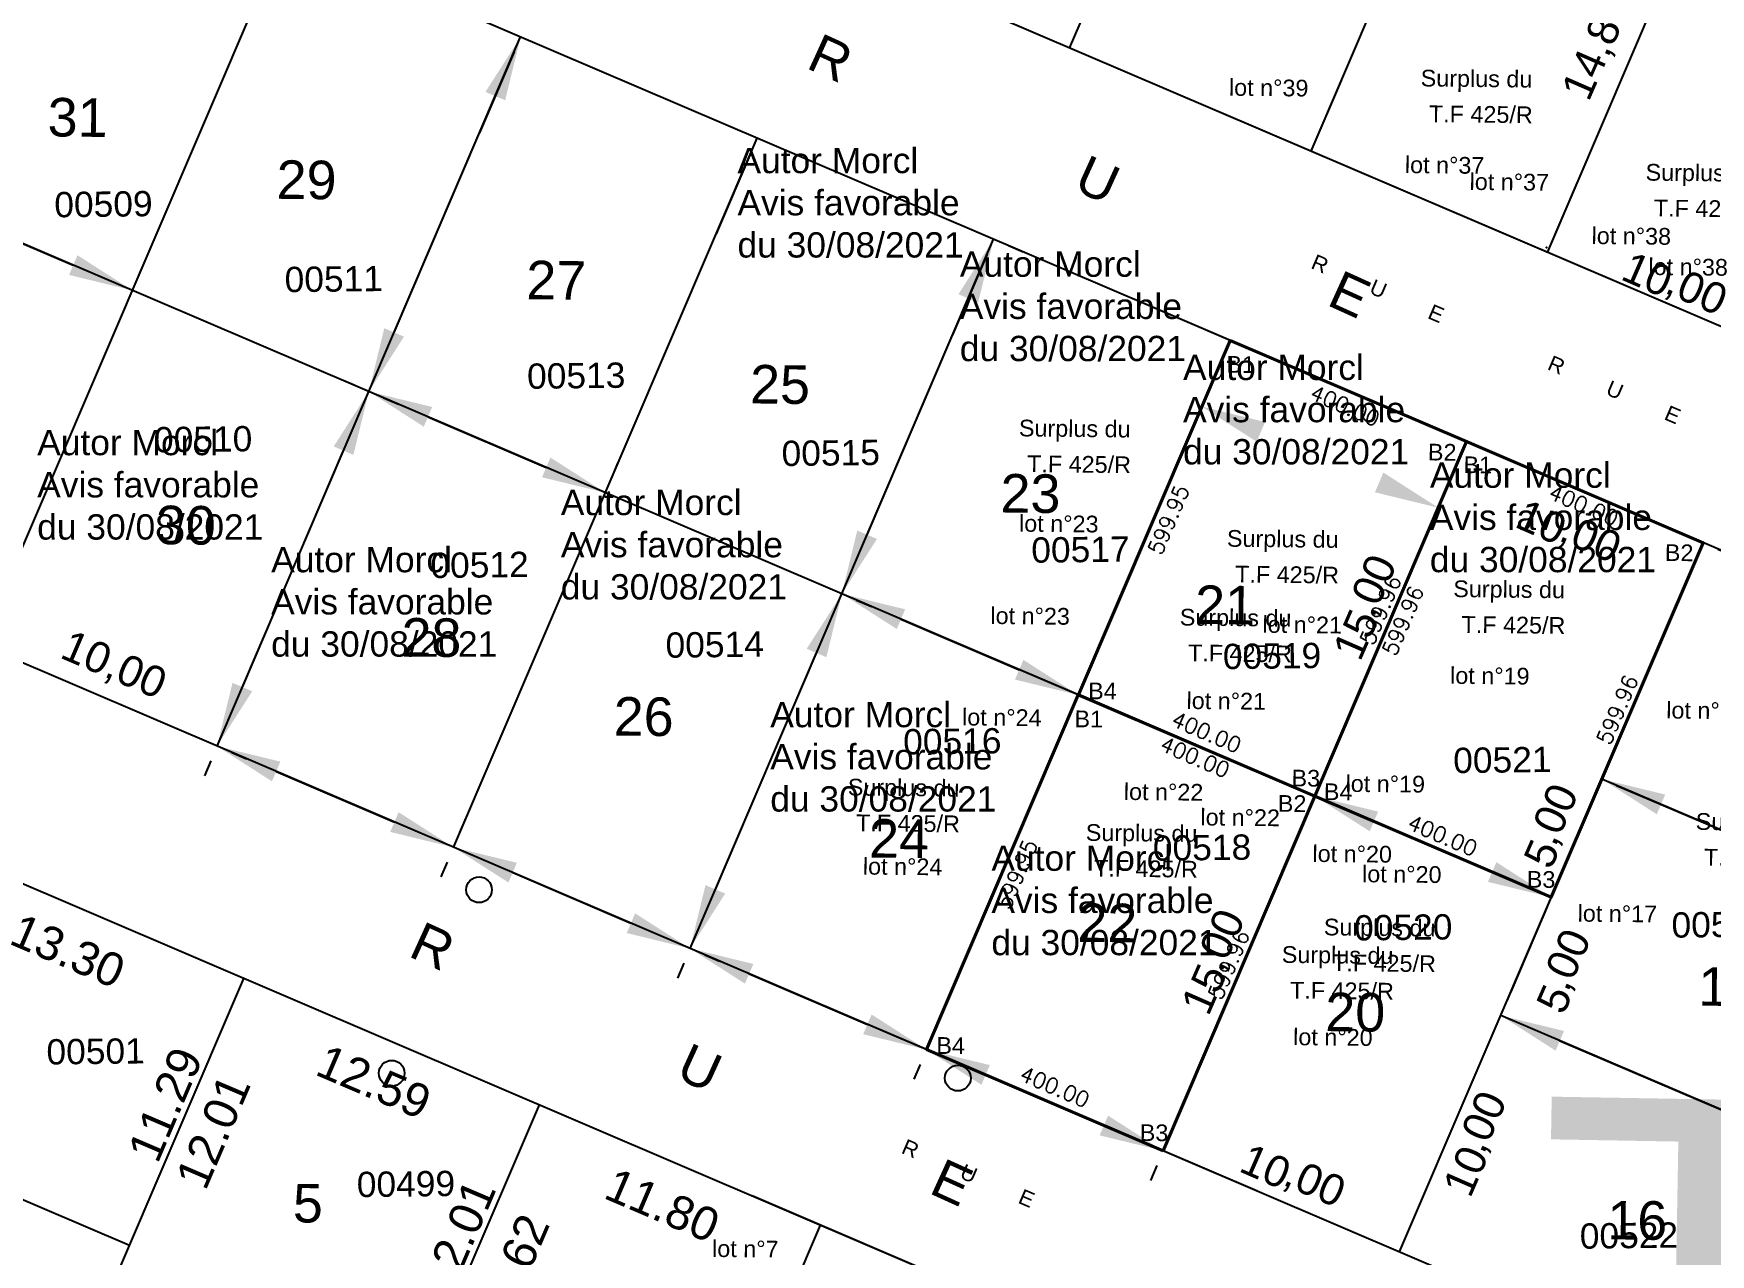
# Model space of a CAD drawing. Header units: metres. Extents: x 251686 to 255059, y 1627526 to 1631912.
# Drawn here: x 253199.8 to 253266, y 1629482.5 to 1629530.7 of the extents above; entities that cross this region are included whole.
import ezdxf
from ezdxf.enums import TextEntityAlignment as Align

# ---------------------------------------------------------------- set-up
doc = ezdxf.new("R2010")
doc.units = ezdxf.units.M
doc.header["$MEASUREMENT"] = 0
doc.layers.get('Defpoints').update_dxf_attribs({"lineweight": 0})
for name, color, linetype in [('A_revoir_niveau_0', 7, 'Continuous'), ('numero_parcelle', 7, 'Continuous'), ('toponymie', 7, 'Continuous')]:
    doc.layers.add(name, color=color, linetype=linetype)
for name, color, linetype, lineweight in [('Numero_TF', 7, 'Continuous', 0), ('Numérotation', 7, 'Continuous', 0), ('Régularisation', 1, 'Continuous', 40)]:
    doc.layers.add(name, color=color, linetype=linetype, lineweight=lineweight)
doc.styles.get("Standard").update_dxf_attribs({"font": 'txt.shx'})
doc.styles.add('Style-Arial', font='arial.ttf')
doc.styles.add('Style-txt', font='txt.shx')
doc.dimstyles.new('ISO-25', dxfattribs={"dimtxt": 50, "dimasz": 96.153846, "dimexe": 48.076923, "dimexo": 24.038462, "dimgap": 24.038462, "dimtad": 1, "dimlfac": 1000, "dimzin": 1, "dimdsep": 46, "dimtxsty": 'Standard', "dimcen": 0.0025, "dimse1": 1, "dimse2": 1, "dimclrd": 256, "dimclre": 256, "dimazin": 3, "dimtfac": 1, "dimtmove": 0, "dimatfit": 3, "dimtzin": 1, "dimlwd": -1, "dimlwe": -1})

# ---------------------------------------------------------------- blocks, each defined once
blk = doc.blocks.new('*D106')
at = {"layer": 'Defpoints', "color": 2, "linetype": 'Continuous', "lineweight": 53, "transparency": 16777216}
for p in [(-0.069089, 0.145982), (0.027464, 0.047361), (0.165475, 0.048536), (0.144746, -0.001362)]:
    blk.add_point(p, dxfattribs=at)
at = {"layer": 'Numérotation', "linetype": 'Continuous', "transparency": 16777216}
blk.add_text('400.00', height=0.01524, rotation=337.440298, dxfattribs=at).set_placement((0.006893, 0.081349), align=Align.MIDDLE_LEFT)
blk = doc.blocks.new('_None')
blk = doc.blocks.new('*D107')
at = {"layer": 'Defpoints', "color": 2, "linetype": 'Continuous', "lineweight": 53, "transparency": 16777216}
for p in [(-0.225713, -0.231647), (-0.108433, -0.280377), (0.008846, -0.329107), (0.008846, -0.329107)]:
    blk.add_point(p, dxfattribs=at)
at = {"layer": 'Numérotation', "linetype": 'Continuous', "transparency": 16777216}
blk.add_text('400.00', height=0.01524, rotation=337.437089, dxfattribs=at).set_placement((-0.129003, -0.246388), align=Align.MIDDLE_LEFT)
blk = doc.blocks.new('*D108')
at = {"layer": 'Defpoints', "color": 2, "linetype": 'Continuous', "lineweight": 53, "transparency": 16777216}
for p in [(-0.10124, 0.138871), (-0.116995, -0.06086), (-0.24742, -0.212945), (-0.190084, -0.236768)]:
    blk.add_point(p, dxfattribs=at)
at = {"layer": 'Numérotation', "linetype": 'Continuous', "transparency": 16777216}
blk.add_text('599.96', height=0.01524, rotation=67.437089, dxfattribs=at).set_placement((-0.150995, -0.081456), align=Align.MIDDLE_LEFT)
blk = doc.blocks.new('*D109')
at = {"layer": 'Defpoints', "color": 2, "linetype": 'Continuous', "lineweight": 53, "transparency": 16777216}
for p in [(0.168746, 0.029333), (0.09566, -0.146576), (0.022567, -0.322483), (0.022571, -0.322484)]:
    blk.add_point(p, dxfattribs=at)
at = {"layer": 'Numérotation', "linetype": 'Continuous', "transparency": 16777216}
blk.add_text('599.96', height=0.01524, rotation=67.437089, dxfattribs=at).set_placement((0.06166, -0.167173), align=Align.MIDDLE_LEFT)
blk = doc.blocks.new('*D111')
at = {"layer": 'Defpoints', "color": 2, "linetype": 'Continuous', "lineweight": 53, "transparency": 16777216}
for p in [(-0.080414, 0.149572), (0.154145, 0.052112), (0.015326, 0.049001), (0.132605, 0.000271)]:
    blk.add_point(p, dxfattribs=at)
at = {"layer": 'Numérotation', "linetype": 'Continuous', "transparency": 16777216}
blk.add_text('400.00', height=0.01524, rotation=337.437089, dxfattribs=at).set_placement((-0.005244, 0.08299), align=Align.MIDDLE_LEFT)
blk = doc.blocks.new('*D112')
at = {"layer": 'Defpoints', "color": 2, "linetype": 'Continuous', "lineweight": 53, "transparency": 16777216}
for p in [(-0.232471, -0.219254), (-0.118092, -0.274964), (-0.000815, -0.323698), (0.002084, -0.316722)]:
    blk.add_point(p, dxfattribs=at)
at = {"layer": 'Numérotation', "linetype": 'Continuous', "transparency": 16777216}
blk.add_text('400.00', height=0.01524, rotation=337.43492, dxfattribs=at).set_placement((-0.13866, -0.240974), align=Align.MIDDLE_LEFT)
blk = doc.blocks.new('*D113')
at = {"layer": 'Defpoints', "color": 2, "linetype": 'Continuous', "lineweight": 53, "transparency": 16777216}
for p in [(-0.104907, 0.140197), (-0.124903, -0.057769), (-0.251096, -0.211605), (-0.197997, -0.23367)]:
    blk.add_point(p, dxfattribs=at)
at = {"layer": 'Numérotation', "linetype": 'Continuous', "transparency": 16777216}
blk.add_text('599.95', height=0.01524, rotation=67.43492, dxfattribs=at).set_placement((-0.158926, -0.078418), align=Align.MIDDLE_LEFT)
blk = doc.blocks.new('*D114')
at = {"layer": 'Defpoints', "color": 2, "linetype": 'Continuous', "lineweight": 53, "transparency": 16777216}
for p in [(0.158355, 0.03106), (0.085265, -0.144848), (0.012175, -0.320756), (0.012175, -0.320756)]:
    blk.add_point(p, dxfattribs=at)
at = {"layer": 'Numérotation', "linetype": 'Continuous', "transparency": 16777216}
blk.add_text('599.96', height=0.01524, rotation=67.437089, dxfattribs=at).set_placement((0.051265, -0.165444), align=Align.MIDDLE_LEFT)
blk = doc.blocks.new('*D116')
at = {"layer": 'Defpoints', "color": 2, "linetype": 'Continuous', "lineweight": 53, "transparency": 16777216}
for p in [(0.014319, 0.336297), (0.110059, 0.235726), (0.248878, 0.238837), (0.227338, 0.186996)]:
    blk.add_point(p, dxfattribs=at)
at = {"layer": 'Numérotation', "linetype": 'Continuous', "transparency": 16777216}
blk.add_text('400.00', height=0.01524, rotation=337.437089, dxfattribs=at).set_placement((0.089489, 0.269715), align=Align.MIDDLE_LEFT)
blk = doc.blocks.new('*D117')
at = {"layer": 'Defpoints', "color": 2, "linetype": 'Continuous', "lineweight": 53, "transparency": 16777216}
for p in [(-0.139359, -0.035761), (-0.02498, -0.091471), (0.092298, -0.140205), (0.095196, -0.13323)]:
    blk.add_point(p, dxfattribs=at)
at = {"layer": 'Numérotation', "linetype": 'Continuous', "transparency": 16777216}
blk.add_text('400.00', height=0.01524, rotation=337.43492, dxfattribs=at).set_placement((-0.045548, -0.057481), align=Align.MIDDLE_LEFT)
blk = doc.blocks.new('*D118')
at = {"layer": 'Defpoints', "color": 2, "linetype": 'Continuous', "lineweight": 53, "transparency": 16777216}
for p in [(-0.011795, 0.323689), (-0.03179, 0.125723), (-0.157984, -0.028112), (-0.104885, -0.050177)]:
    blk.add_point(p, dxfattribs=at)
at = {"layer": 'Numérotation', "linetype": 'Continuous', "transparency": 16777216}
blk.add_text('599.95', height=0.01524, rotation=67.43492, dxfattribs=at).set_placement((-0.065814, 0.105075), align=Align.MIDDLE_LEFT)
blk = doc.blocks.new('*D119')
at = {"layer": 'Defpoints', "color": 2, "linetype": 'Continuous', "lineweight": 53, "transparency": 16777216}
for p in [(0.251467, 0.214553), (0.178377, 0.038645), (0.105287, -0.137263), (0.105287, -0.137263)]:
    blk.add_point(p, dxfattribs=at)
at = {"layer": 'Numérotation', "linetype": 'Continuous', "transparency": 16777216}
blk.add_text('599.96', height=0.01524, rotation=67.437089, dxfattribs=at).set_placement((0.144377, 0.018048), align=Align.MIDDLE_LEFT)
blk = doc.blocks.new('*U105')
at = {"color": 0, "ltscale": 40}
for p, q in [((0.001711, 0.316874), (0.030958, 0.387264)), ((0.001711, 0.316874), (0.030958, 0.387264)), ((0.330097, 0.180441), (-0.092102, 0.355884)), ((0.330097, 0.180441), (-0.092102, 0.355884)), ((0.23627, 0.219415), (0.265513, 0.289796)), ((0.23627, 0.219415), (0.265513, 0.289796)), ((0.25213, -0.007206), (-0.170069, 0.168237)), ((0.25213, -0.007206), (-0.170069, 0.168237)), ((-0.26142, -0.316412), (-0.076256, 0.129228)), ((-0.26142, -0.316412), (-0.076256, 0.129228)), ((0.012119, -0.320056), (0.158302, 0.031768)), ((0.012119, -0.320056), (0.158302, 0.031768)), ((0.012119, -0.320056), (-0.316258, -0.183601)), ((0.012119, -0.320056), (-0.316258, -0.183601)), ((0.15467, -0.241764), (0.060848, -0.202777)), ((0.15467, -0.241764), (0.060848, -0.202777)), ((0.012119, -0.320056), (-0.026868, -0.413878))]:
    blk.add_line(p, q, dxfattribs=at)
at = {"color": 0, "ltscale": 1200}
for p, q in [((-0.082347, 0.114568), (-0.115702, 0.034293)), ((-0.082347, 0.114568), (-0.115702, 0.034293)), ((0.172968, 0.02569), (0.240631, -0.002424)), ((0.172968, 0.02569), (0.240631, -0.002424)), ((0.06694, -0.188117), (0.073032, -0.173458)), ((0.075508, -0.208868), (0.143172, -0.236982)), ((0.075508, -0.208868), (0.143172, -0.236982)), ((0.054757, -0.217437), (0.048665, -0.232096)), ((0.119487, -0.227144), (0.15467, -0.241764)), ((0.119487, -0.227144), (0.15467, -0.241764)), ((-0.163797, -0.246955), (-0.04652, -0.295689)), ((-0.163797, -0.246955), (-0.04652, -0.295689)), ((0.018211, -0.305397), (0.024302, -0.290737))]:
    blk.add_line(p, q, dxfattribs=at)
at = {"color": 1, "lineweight": 40, "ltscale": 1200, "flags": 128}
blk.add_lwpolyline([(-0.076247, 0.12925), (0.158311, 0.03179), (0.012119, -0.320056), (-0.22244, -0.222597), (-0.076256, 0.129228)], dxfattribs=at)
at = {"color": 0, "ltscale": 40}
blk.add_point((0.00077, 0.321712), dxfattribs=at)
blk.add_point((0.00077, 0.321712), dxfattribs=at)
at = {"layer": 'Numérotation', "ltscale": 30, "char_height": 0.01651, "attachment_point": 5, "line_spacing_factor": 0.6}
for s, insert in [('\\fArial|b0|i0|c00|p39;Surplus du ', (0.152849, 0.394666)), ('\\fArial|b0|i0|c00|p39;lot n°37', (-0.036734, 0.386043)), ('\\fArial|b0|i0|c00|p39; T.F 425/R', (0.154288, 0.361831)), ('\\fArial|b0|i0|c00|p39;lot n°38', (0.140764, 0.303887)), ('\\fArial|b0|i0|c00|p39;lot n°42', (0.29707, 0.232611)), ('\\fArial|b0|i0|c00|p39;B1', (-0.064897, 0.106329)), ('\\fArial|b0|i0|c00|p39;Surplus du ', (-0.25674, 0.028699)), ('\\fArial|b0|i0|c00|p39;B2', (0.134787, 0.021664)), ('\\fArial|b0|i0|c00|p39; T.F 425/R', (-0.255301, -0.004136)), ('\\fArial|b0|i0|c00|p39;lot n°21', (-0.236603, -0.053522)), ('\\fArial|b0|i0|c00|p39;lot n°18', (0.162934, -0.134034)), ('\\fArial|b0|i0|c00|p39;B4', (-0.199427, -0.218028)), ('\\fArial|b0|i0|c00|p39;lot n°22', (-0.295876, -0.244513)), ('\\fArial|b0|i0|c00|p39;Surplus du ', (0.20907, -0.246068)), ('\\fArial|b0|i0|c00|p39; T.F 425/R', (0.210509, -0.278903)), ('\\fArial|b0|i0|c00|p39;lot n°20', (-0.135703, -0.298914)), ('\\fArial|b0|i0|c00|p39;B3', (0.00188, -0.302564)), ('\\fArial|b0|i0|c00|p39;lot n°17', (0.077538, -0.33558)), ('\\fArial|b0|i0|c00|p39;Surplus du ', (-0.157025, -0.354185)), ('\\fArial|b0|i0|c00|p39; T.F 425/R', (-0.155586, -0.38702))]:
    blk.add_mtext(s, dxfattribs=dict(at, insert=insert))
at = {"layer": 'Numérotation', "ltscale": 30, "insert": (0.069069, 0.18187), "char_height": 0.01524, "attachment_point": 5, "rotation": 337.434892}
blk.add_mtext('\\fArial|b0|i0|c00|p39;R        U        E', dxfattribs=at)
at = {"layer": 'Numérotation', "ltscale": 30}
for base, p1, p2, angle, picture, middle in [((-0.190084, -0.236768), (-0.10124, 0.138871), (-0.24742, -0.212945), 247.437089, '*D108', (-0.116995, -0.06086)), ((0.144746, -0.001362), (-0.069089, 0.145982), (0.165475, 0.048536), 337.440298, '*D106', (0.027464, 0.047361)), ((0.022571, -0.322484), (0.168746, 0.029333), (0.022567, -0.322483), 247.437089, '*D109', (0.09566, -0.146576)), ((0.008846, -0.329107), (-0.225713, -0.231647), (0.008846, -0.329107), 337.437089, '*D107', (-0.108433, -0.280377))]:
    dim = blk.add_linear_dim(base=base, p1=p1, p2=p2, angle=angle, text='\\fArial|b0|i0|c00|p39;<>', dimstyle='ISO-25', override={"dimtxt": 0.01524, "dimasz": 0.0635, "dimexe": 0.03175, "dimexo": 0.015875, "dimgap": 0.015875, "dimlfac": 39.370079, "dimtxsty": 'Style-Arial', "dimblk": 'None', "dimcen": 0.0635}, dxfattribs=at)
    dim.commit()
    dim.dimension.update_dxf_attribs({"geometry": picture, "text_midpoint": middle})
blk = doc.blocks.new('*U110')
at = {"color": 0, "ltscale": 40}
for p, q in [((-0.008328, 0.3202), (0.020923, 0.390598)), ((-0.008328, 0.3202), (0.020923, 0.390598)), ((0.320062, 0.183775), (-0.102137, 0.359218)), ((0.320062, 0.183775), (-0.102137, 0.359218)), ((0.226231, 0.22274), (0.255478, 0.29313)), ((0.226231, 0.22274), (0.255478, 0.29313)), ((0.242095, -0.003871), (-0.180104, 0.171571)), ((-0.086282, 0.132584), (-0.180104, 0.171571)), ((-0.271454, -0.313077), (-0.086295, 0.132553)), ((-0.0369, -0.410545), (0.148264, 0.035094)), ((0.242095, -0.003871), (0.148273, 0.035116)), ((0.095906, -0.355709), (-0.326293, -0.180267)), ((-0.232471, -0.219254), (-0.326293, -0.180267)), ((-0.271454, -0.313077), (-0.232471, -0.219254)), ((-0.0369, -0.410545), (0.002084, -0.316722)), ((0.095906, -0.355709), (0.002084, -0.316722))]:
    blk.add_line(p, q, dxfattribs=at)
at = {"color": 1, "lineweight": 40, "ltscale": 1200}
for p, q in [((-0.232471, -0.219254), (-0.086295, 0.132553)), ((0.148273, 0.035116), (-0.086282, 0.132584)), ((0.002084, -0.316722), (0.148264, 0.035094)), ((0.002084, -0.316722), (-0.232471, -0.219254))]:
    blk.add_line(p, q, dxfattribs=at)
at = {"color": 0, "ltscale": 1200}
for p, q in [((-0.092386, 0.117893), (-0.12574, 0.037618)), ((-0.092386, 0.117893), (-0.12574, 0.037618)), ((-0.092386, 0.117893), (-0.12574, 0.037618)), ((-0.092386, 0.117893), (-0.12574, 0.037618)), ((0.142173, 0.020434), (0.108818, -0.059841)), ((0.142173, 0.020434), (0.108818, -0.059841)), ((-0.326293, -0.180267), (-0.291109, -0.194887)), ((-0.326293, -0.180267), (-0.291109, -0.194887)), ((-0.226379, -0.204594), (-0.220287, -0.189935)), ((-0.226379, -0.204594), (-0.220287, -0.189935)), ((0.008176, -0.302062), (0.014268, -0.287403)), ((-0.004008, -0.331382), (-0.010099, -0.346041)), ((0.060723, -0.341089), (0.095906, -0.355709)), ((0.060723, -0.341089), (0.095906, -0.355709))]:
    blk.add_line(p, q, dxfattribs=at)
at = {"color": 0, "ltscale": 40}
blk.add_point((0.22529, 0.227578), dxfattribs=at)
blk.add_point((0.22529, 0.227578), dxfattribs=at)
at = {"layer": 'Numérotation', "ltscale": 30, "char_height": 0.01651, "attachment_point": 5, "line_spacing_factor": 0.6}
for s, insert in [('\\fArial|b0|i0|c00|p39;Surplus du ', (0.154296, 0.391201)), ('\\fArial|b0|i0|c00|p39;lot n°39', (-0.050794, 0.382408)), ('\\fArial|b0|i0|c00|p39; T.F 425/R', (0.155735, 0.358365)), ('\\fArial|b0|i0|c00|p39;lot n°37', (0.123715, 0.307803)), ('\\fArial|b0|i0|c00|p39;lot n°38', (0.308787, 0.239724)), ('\\fArial|b0|i0|c00|p39;B1', (-0.075553, 0.108921)), ('\\fArial|b0|i0|c00|p39;Surplus du ', (-0.238771, 0.041373)), ('\\fArial|b0|i0|c00|p39; T.F 425/R', (-0.237332, 0.008538)), ('\\fArial|b0|i0|c00|p39;B2', (0.124288, 0.024311)), ('\\fArial|b0|i0|c00|p39;lot n°23', (-0.253522, -0.050382)), ('\\fArial|b0|i0|c00|p39;Surplus du ', (0.191789, -0.112883)), ('\\fArial|b0|i0|c00|p39; T.F 425/R', (0.193228, -0.145718)), ('\\fArial|b0|i0|c00|p39;lot n°19', (0.173671, -0.196161)), ('\\fArial|b0|i0|c00|p39;B4', (-0.208692, -0.215082)), ('\\fArial|b0|i0|c00|p39;lot n°24', (-0.307758, -0.242351)), ('\\fArial|b0|i0|c00|p39;B3', (-0.006965, -0.299156)), ('\\fArial|b0|i0|c00|p39;lot n°22', (-0.147282, -0.314261)), ('\\fArial|b0|i0|c00|p39;Surplus du ', (-0.168542, -0.357438)), ('\\fArial|b0|i0|c00|p39;lot n°20', (0.039635, -0.373508)), ('\\fArial|b0|i0|c00|p39; T.F 425/R', (-0.167103, -0.390273))]:
    blk.add_mtext(s, dxfattribs=dict(at, insert=insert))
at = {"layer": 'Numérotation', "ltscale": 30, "insert": (0.05903, 0.185196), "char_height": 0.01524, "attachment_point": 5, "rotation": 337.434892}
blk.add_mtext('\\fArial|b0|i0|c00|p39;R        U        E', dxfattribs=at)
at = {"layer": 'Numérotation', "ltscale": 30}
for base, p1, p2, angle, picture, middle in [((0.132605, 0.000271), (-0.080414, 0.149572), (0.154145, 0.052112), 337.437089, '*D111', (0.015326, 0.049001)), ((-0.197997, -0.23367), (-0.104907, 0.140197), (-0.251096, -0.211605), 247.43492, '*D113', (-0.124903, -0.057769)), ((0.012175, -0.320756), (0.158355, 0.03106), (0.012175, -0.320756), 247.437089, '*D114', (0.085265, -0.144848)), ((-0.000815, -0.323698), (-0.232471, -0.219254), (0.002084, -0.316722), 337.43492, '*D112', (-0.118092, -0.274964))]:
    dim = blk.add_linear_dim(base=base, p1=p1, p2=p2, angle=angle, text='\\fArial|b0|i0|c00|p39;<>', dimstyle='ISO-25', override={"dimtxt": 0.01524, "dimasz": 0.0635, "dimexe": 0.03175, "dimexo": 0.015875, "dimgap": 0.015875, "dimlfac": 39.370079, "dimtxsty": 'Style-Arial', "dimblk": 'None', "dimcen": 0.0635}, dxfattribs=at)
    dim.commit()
    dim.dimension.update_dxf_attribs({"geometry": picture, "text_midpoint": middle})
blk = doc.blocks.new('*U115')
at = {"color": 0, "ltscale": 40}
for p, q in [((-0.139384, -0.035823), (0.045801, 0.409869)), ((0.006817, 0.316045), (0.045801, 0.409869)), ((0.335194, 0.17959), (-0.087005, 0.355033)), ((0.006817, 0.316045), (-0.087005, 0.355033)), ((0.095174, -0.133282), (0.280356, 0.312401)), ((0.241372, 0.218577), (0.280356, 0.312401)), ((0.335194, 0.17959), (0.241372, 0.218577)), ((0.189005, -0.172248), (-0.233193, 0.003195)), ((-0.139371, -0.035792), (-0.233193, 0.003195)), ((0.189005, -0.172248), (0.095183, -0.13326)), ((0.112013, -0.357549), (-0.310186, -0.182106)), ((0.112013, -0.357549), (-0.310186, -0.182106)), ((-0.271471, -0.280711), (-0.242231, -0.210345)), ((0.018912, -0.318862), (-0.016468, -0.407845))]:
    blk.add_line(p, q, dxfattribs=at)
at = {"color": 1, "lineweight": 40, "ltscale": 1200}
for p, q in [((-0.139384, -0.035823), (0.006817, 0.316045)), ((0.241372, 0.218577), (0.006817, 0.316045)), ((0.095174, -0.133282), (0.241372, 0.218577)), ((0.095183, -0.13326), (-0.139371, -0.035792))]:
    blk.add_line(p, q, dxfattribs=at)
at = {"color": 0, "ltscale": 1200}
for p, q in [((0.247464, 0.233237), (0.253556, 0.247897)), ((0.235281, 0.203918), (0.229189, 0.189258)), ((0.300011, 0.19421), (0.335194, 0.17959)), ((0.300011, 0.19421), (0.335194, 0.17959)), ((-0.080745, -0.060188), (0.036535, -0.108918)), ((-0.080745, -0.060188), (0.036535, -0.108918)), ((0.101266, -0.118623), (0.107357, -0.103963))]:
    blk.add_line(p, q, dxfattribs=at)
at = {"layer": 'Numérotation', "ltscale": 30, "char_height": 0.01651, "attachment_point": 5, "line_spacing_factor": 0.6}
for s, insert in [('\\fArial|b0|i0|c00|p39;lot n°23', (-0.041565, 0.393468)), ('\\fArial|b0|i0|c00|p39;Surplus du ', (0.161333, 0.391498)), ('\\fArial|b0|i0|c00|p39; T.F 425/R', (0.162772, 0.358663)), ('\\fArial|b0|i0|c00|p39;lot n°21', (0.152982, 0.311559)), ('\\fArial|b0|i0|c00|p39;B1', (0.017406, 0.292473)), ('\\fArial|b0|i0|c00|p39;Surplus du ', (-0.164696, 0.220202)), ('\\fArial|b0|i0|c00|p39;lot n°19', (0.310843, 0.23132)), ('\\fArial|b0|i0|c00|p39;B2', (0.219021, 0.211036)), ('\\fArial|b0|i0|c00|p39; T.F 425/R', (-0.163256, 0.187366)), ('\\fArial|b0|i0|c00|p39;lot n°24', (-0.164888, 0.144618)), ('\\fArial|b0|i0|c00|p39;Surplus du ', (0.265555, 0.059362)), ('\\fArial|b0|i0|c00|p39; T.F 425/R', (0.266994, 0.026527)), ('\\fArial|b0|i0|c00|p39;lot n°20', (0.261734, -0.019448)), ('\\fArial|b0|i0|c00|p39;B4', (-0.11558, -0.03159)), ('\\fArial|b0|i0|c00|p39;B3', (0.086147, -0.115663)), ('\\fArial|b0|i0|c00|p39;lot n°7', (-0.31624, -0.234631)), ('\\fArial|b0|i0|c00|p39;lot n°9', (-0.14715, -0.306128)), ('\\fArial|b0|i0|c00|p39;Surplus du ', (-0.167111, -0.348686)), ('\\fArial|b0|i0|c00|p39; T.F 425/R', (-0.165672, -0.381521)), ('\\fArial|b0|i0|c00|p39;lot n°11', (0.058886, -0.398939))]:
    blk.add_mtext(s, dxfattribs=dict(at, insert=insert))
at = {"layer": 'Numérotation', "ltscale": 30, "insert": (-0.096905, -0.157702), "char_height": 0.01524, "attachment_point": 5, "rotation": 337.434892}
blk.add_mtext('\\fArial|b0|i0|c00|p39;R        U        E', dxfattribs=at)
at = {"layer": 'Numérotation', "ltscale": 30}
for base, p1, p2, angle, picture, middle in [((0.227338, 0.186996), (0.014319, 0.336297), (0.248878, 0.238837), 337.437089, '*D116', (0.110059, 0.235726)), ((-0.104885, -0.050177), (-0.011795, 0.323689), (-0.157984, -0.028112), 247.43492, '*D118', (-0.03179, 0.125723)), ((0.105287, -0.137263), (0.251467, 0.214553), (0.105287, -0.137263), 247.437089, '*D119', (0.178377, 0.038645)), ((0.092298, -0.140205), (-0.139359, -0.035761), (0.095196, -0.13323), 337.43492, '*D117', (-0.02498, -0.091471))]:
    dim = blk.add_linear_dim(base=base, p1=p1, p2=p2, angle=angle, text='\\fArial|b0|i0|c00|p39;<>', dimstyle='ISO-25', override={"dimtxt": 0.01524, "dimasz": 0.0635, "dimexe": 0.03175, "dimexo": 0.015875, "dimgap": 0.015875, "dimlfac": 39.370079, "dimtxsty": 'Style-Arial', "dimblk": 'None', "dimcen": 0.0635}, dxfattribs=at)
    dim.commit()
    dim.dimension.update_dxf_attribs({"geometry": picture, "text_midpoint": middle})

msp = doc.modelspace()

# ---------------------------------------------------------------- linework, layer by layer
at = {"layer": 'A_revoir_niveau_0'}
for p, q in [((253259.566237, 1629522.092647), (253273.627885, 1629554.956659)), ((253250.225366, 1629526.089361), (253262.091845, 1629553.82296)), ((253240.688566, 1629530.170544), (253246.75053, 1629544.338191)), ((253282.918416, 1629512.100863), (253209.427005, 1629543.549201)), ((253279.721045, 1629504.628166), (253197.544284, 1629539.793126)), ((253197.674371, 1629506.580912), (253209.664512, 1629534.603526)), ((253207.015242, 1629502.584198), (253219.005383, 1629530.606812)), ((253218.755589, 1629530.023008), (253217.387764, 1629526.826213)), ((253259.714894, 1629496.61246), (253184.282358, 1629528.891441)), ((253214.010472, 1629518.933015), (253218.006205, 1629528.271595)), ((253216.356114, 1629498.587484), (253228.346255, 1629526.610099)), ((253228.09646, 1629526.026294), (253226.728635, 1629522.829499)), ((253259.714894, 1629496.61246), (253194.329853, 1629524.591932)), ((253196.665033, 1629523.592665), (253201.335393, 1629521.594131)), ((253225.696985, 1629494.590771), (253237.687126, 1629522.613385)), ((253237.437332, 1629522.029581), (253236.069507, 1629518.832785)), ((253238.270931, 1629522.36359), (253238.854735, 1629522.113796)), ((253203.92039, 1629521.178659), (253204.170207, 1629521.762454)), ((253232.691912, 1629510.93888), (253236.687948, 1629520.278167)), ((253235.037857, 1629490.594057), (253247.027998, 1629518.616671)), ((253246.778203, 1629518.032867), (253245.410378, 1629514.836072)), ((253213.26111, 1629517.181592), (253213.510927, 1629517.765387)), ((253212.427489, 1629516.847591), (253211.843684, 1629517.097386)), ((253213.595098, 1629516.348002), (253214.178902, 1629516.098208)), ((253215.346473, 1629515.59853), (253220.016833, 1629513.599996)), ((253244.378728, 1629486.597343), (253256.368869, 1629514.619958)), ((253208.015401, 1629504.921708), (253212.012115, 1629514.262579)), ((253256.119075, 1629514.036153), (253254.75125, 1629510.839358)), ((253222.60183, 1629513.184524), (253222.851647, 1629513.768319)), ((253253.719599, 1629482.60063), (253265.709741, 1629510.623244)), ((253267.729842, 1629476.606006), (253188.334783, 1629510.580625)), ((253231.94255, 1629509.187457), (253232.192367, 1629509.771252)), ((253232.276538, 1629508.353867), (253232.860342, 1629508.104073)), ((253264.5735, 1629469.226263), (253175.088301, 1629507.51864)), ((253234.027914, 1629507.604395), (253238.698274, 1629505.605862)), ((253226.696841, 1629496.927573), (253230.693555, 1629506.268444)), ((253241.28327, 1629505.19039), (253241.533087, 1629505.774185)), ((253206.765448, 1629502.000394), (253206.515653, 1629501.416589)), ((253207.600027, 1629502.336695), (253208.183832, 1629502.0869)), ((253261.963067, 1629501.866691), (253262.212884, 1629502.450486)), ((253209.35046, 1629501.58502), (253214.020896, 1629499.586663)), ((253250.62399, 1629501.193322), (253250.873807, 1629501.777117)), ((253261.463434, 1629500.699101), (253261.213617, 1629500.115306)), ((253275.724331, 1629495.287294), (253261.713251, 1629501.282896)), ((253262.297055, 1629501.033101), (253264.991623, 1629499.880166)), ((253250.124357, 1629500.025732), (253249.87454, 1629499.441937)), ((253264.048431, 1629500.283629), (253273.389151, 1629496.286561)), ((253216.605908, 1629499.171289), (253216.855703, 1629499.755093)), ((253252.709354, 1629499.61026), (253257.379714, 1629497.611727)), ((253216.106319, 1629498.00368), (253215.856524, 1629497.419875)), ((253218.691332, 1629497.588306), (253223.361767, 1629495.589949)), ((253259.964711, 1629497.196255), (253260.214527, 1629497.78005)), ((253259.465077, 1629496.028665), (253259.21526, 1629495.44487)), ((253226.281467, 1629494.34256), (253226.865272, 1629494.092766)), ((253198.730351, 1629471.582513), (253208.068873, 1629493.405641)), ((253225.447868, 1629494.00855), (253225.197396, 1629493.423162)), ((253228.032203, 1629493.591592), (253232.702639, 1629491.593235)), ((253257.966354, 1629492.525819), (253258.21617, 1629493.109614)), ((253271.727617, 1629485.946423), (253257.716537, 1629491.942024)), ((253260.051717, 1629490.942757), (253269.392437, 1629486.94569)), ((253234.788588, 1629490.011483), (253234.538267, 1629489.426448)), ((253237.373074, 1629489.594879), (253242.04351, 1629487.596522)), ((253191.134583, 1629488.179708), (253203.557741, 1629482.863608)), ((253209.898644, 1629465.399954), (253219.744773, 1629488.409307)), ((253244.628523, 1629487.181148), (253244.878317, 1629487.764952)), ((253244.128933, 1629486.013539), (253243.879139, 1629485.429734)), ((253220.521518, 1629459.518156), (253230.850889, 1629483.656794))]:
    msp.add_line(p, q, dxfattribs=at)
for centre in [(253217.361915, 1629496.911572), (253217.361915, 1629496.911572), (253213.912456, 1629489.662689), (253213.912456, 1629489.662689), (253236.273809, 1629489.468413), (253236.273809, 1629489.468413)]:
    msp.add_circle(centre, 0.508, dxfattribs=at)
msp.add_point((253259.530645, 1629522.286552), dxfattribs=at)
msp.add_point((253259.530645, 1629522.286552), dxfattribs=at)
for points in [[(253217.617002, 1629528.438124), (253218.395408, 1629528.105065), (253219.005383, 1629530.606812)], [(253217.617002, 1629528.438124), (253218.395408, 1629528.105065), (253219.005383, 1629530.606812)], [(253236.298745, 1629520.444697), (253237.077151, 1629520.111637), (253237.687126, 1629522.613385)], [(253236.298745, 1629520.444697), (253237.077151, 1629520.111637), (253237.687126, 1629522.613385)], [(253201.501938, 1629521.983328), (253201.168849, 1629521.204934), (253203.670573, 1629520.594864)], [(253201.501938, 1629521.983328), (253201.168849, 1629521.204934), (253203.670573, 1629520.594864)], [(253211.622912, 1629514.429109), (253212.401318, 1629514.096049), (253213.011293, 1629516.597797)], [(253211.622912, 1629514.429109), (253212.401318, 1629514.096049), (253213.011293, 1629516.597797)], [(253220.183378, 1629513.989193), (253219.850289, 1629513.2108), (253222.352013, 1629512.600729)], [(253220.183378, 1629513.989193), (253219.850289, 1629513.2108), (253222.352013, 1629512.600729)], [(253253.082151, 1629513.395348), (253252.749091, 1629512.616942), (253255.250839, 1629512.006967)], [(253253.082151, 1629513.395348), (253252.749091, 1629512.616942), (253255.250839, 1629512.006967)], [(253230.304352, 1629506.434974), (253231.082758, 1629506.101914), (253231.692734, 1629508.603662)], [(253230.304352, 1629506.434974), (253231.082758, 1629506.101914), (253231.692734, 1629508.603662)], [(253238.864818, 1629505.995058), (253238.531729, 1629505.216665), (253241.033454, 1629504.606595)], [(253238.864818, 1629505.995058), (253238.531729, 1629505.216665), (253241.033454, 1629504.606595)], [(253214.187426, 1629499.975866), (253213.854366, 1629499.19746), (253216.356114, 1629498.587484)], [(253214.187426, 1629499.975866), (253213.854366, 1629499.19746), (253216.356114, 1629498.587484)], [(253257.546258, 1629498.000923), (253257.213169, 1629497.22253), (253259.714894, 1629496.61246)], [(253257.546258, 1629498.000923), (253257.213169, 1629497.22253), (253259.714894, 1629496.61246)], [(253223.528297, 1629495.979152), (253223.195238, 1629495.200746), (253225.696985, 1629494.590771)], [(253223.528297, 1629495.979152), (253223.195238, 1629495.200746), (253225.696985, 1629494.590771)], [(253232.869168, 1629491.982438), (253232.536109, 1629491.204032), (253235.037857, 1629490.594057)], [(253232.869168, 1629491.982438), (253232.536109, 1629491.204032), (253235.037857, 1629490.594057)], [(253242.21004, 1629487.985725), (253241.87698, 1629487.207319), (253244.378728, 1629486.597343)], [(253242.21004, 1629487.985725), (253241.87698, 1629487.207319), (253244.378728, 1629486.597343)]]:
    msp.add_solid(points, dxfattribs=at)
at = {"layer": 'A_revoir_niveau_0', "extrusion": (0, 0, -1)}
for points in [[(-253213.621269, 1629519.099544), (-253214.399675, 1629518.766485), (-253213.011293, 1629516.597797)], [(-253213.621269, 1629519.099544), (-253214.399675, 1629518.766485), (-253213.011293, 1629516.597797)], [(-253215.513018, 1629515.987727), (-253215.179929, 1629515.209333), (-253213.011293, 1629516.597797)], [(-253215.513018, 1629515.987727), (-253215.179929, 1629515.209333), (-253213.011293, 1629516.597797)], [(-253248.411715, 1629515.393705), (-253248.078656, 1629514.615299), (-253245.909968, 1629516.003681)], [(-253248.411715, 1629515.393705), (-253248.078656, 1629514.615299), (-253245.909968, 1629516.003681)], [(-253232.302709, 1629511.10541), (-253233.081115, 1629510.77235), (-253231.692734, 1629508.603662)], [(-253232.302709, 1629511.10541), (-253233.081115, 1629510.77235), (-253231.692734, 1629508.603662)], [(-253234.194458, 1629507.993592), (-253233.861369, 1629507.215199), (-253231.692734, 1629508.603662)], [(-253234.194458, 1629507.993592), (-253233.861369, 1629507.215199), (-253231.692734, 1629508.603662)], [(-253207.626198, 1629505.088237), (-253208.404604, 1629504.755178), (-253207.016223, 1629502.58649)], [(-253207.626198, 1629505.088237), (-253208.404604, 1629504.755178), (-253207.016223, 1629502.58649)], [(-253209.51699, 1629501.974223), (-253209.18393, 1629501.195817), (-253207.015242, 1629502.584198)], [(-253209.51699, 1629501.974223), (-253209.18393, 1629501.195817), (-253207.015242, 1629502.584198)], [(-253264.214975, 1629500.672825), (-253263.881886, 1629499.894432), (-253261.713251, 1629501.282896)], [(-253264.214975, 1629500.672825), (-253263.881886, 1629499.894432), (-253261.713251, 1629501.282896)], [(-253252.875898, 1629499.999457), (-253252.542809, 1629499.221064), (-253250.374174, 1629500.609527)], [(-253252.875898, 1629499.999457), (-253252.542809, 1629499.221064), (-253250.374174, 1629500.609527)], [(-253218.857861, 1629497.977509), (-253218.524802, 1629497.199103), (-253216.356114, 1629498.587484)], [(-253218.857861, 1629497.977509), (-253218.524802, 1629497.199103), (-253216.356114, 1629498.587484)], [(-253226.307638, 1629497.094102), (-253227.086044, 1629496.761043), (-253225.697663, 1629494.592355)], [(-253226.307638, 1629497.094102), (-253227.086044, 1629496.761043), (-253225.697663, 1629494.592355)], [(-253228.198733, 1629493.980795), (-253227.865673, 1629493.202389), (-253225.696985, 1629494.590771)], [(-253228.198733, 1629493.980795), (-253227.865673, 1629493.202389), (-253225.696985, 1629494.590771)], [(-253260.218262, 1629491.331954), (-253259.885173, 1629490.553561), (-253257.716537, 1629491.942024)], [(-253260.218262, 1629491.331954), (-253259.885173, 1629490.553561), (-253257.716537, 1629491.942024)], [(-253237.539604, 1629489.984082), (-253237.206545, 1629489.205676), (-253235.037857, 1629490.594057)], [(-253237.539604, 1629489.984082), (-253237.206545, 1629489.205676), (-253235.037857, 1629490.594057)]]:
    msp.add_solid(points, dxfattribs=at)

# ---------------------------------------------------------------- block references
at = {"layer": 'A_revoir_niveau_0', "color": 0, "ltscale": 40, "xscale": 40, "yscale": 40, "zscale": 40, "rotation": 359.3981}
for name, p in [('*U110', (253250.424432, 1629513.279825)), ('*U105', (253259.364652, 1629509.419098)), ('*U115', (253240.6285, 1629491.969578))]:
    msp.add_blockref(name, p, dxfattribs=at)

# ---------------------------------------------------------------- texts
at = {"layer": 'numero_parcelle', "color": 5, "char_height": 1, "attachment_point": 1, "rotation": 0.68103392, "line_spacing_factor": 0.779643, "style": 'Style-txt'}
for s, insert in [('\\fArial|b0|i0|c00|p39;00509', (253200.580694, 1629524.479553)), ('\\fArial|b0|i0|c00|p39;00511', (253209.676992, 1629521.521894)), ('\\fArial|b0|i0|c00|p39;00513', (253219.252984, 1629517.702681)), ('\\fArial|b0|i0|c00|p39;00510', (253204.517136, 1629515.192272)), ('\\fArial|b0|i0|c00|p39;00515', (253229.306499, 1629514.650498)), ('\\fArial|b0|i0|c00|p39;00517', (253239.169617, 1629510.831668)), ('\\fArial|b0|i0|c00|p39;00512', (253215.434583, 1629510.225255)), ('\\fArial|b0|i0|c00|p39;00514', (253224.722554, 1629507.076254)), ('\\fArial|b0|i0|c00|p39;00519', (253246.736232, 1629506.626582)), ('\\fArial|b0|i0|c00|p39;00516', (253234.107127, 1629503.256786)), ('\\fArial|b0|i0|c00|p39;00521', (253255.834062, 1629502.519334)), ('\\fArial|b0|i0|c00|p39;00518', (253243.970756, 1629499.054759)), ('\\fArial|b0|i0|c00|p39;00523', (253264.456538, 1629496.016472)), ('\\fArial|b0|i0|c00|p39;00520', (253251.918803, 1629495.903972)), ('\\fArial|b0|i0|c00|p39;00501', (253200.269795, 1629491.004154)), ('\\fArial|b0|i0|c00|p39;00499', (253212.52753, 1629485.765211)), ('\\fArial|b0|i0|c00|p39;00522', (253260.833271, 1629483.725914))]:
    msp.add_mtext(s, dxfattribs=dict(at, insert=insert))
at = {"layer": 'numero_tf', "color": 4, "linetype": 'Continuous', "lineweight": 0, "style": 'Style-Arial'}
msp.add_text('TF 425', height=15.24, rotation=359.0028, dxfattribs=at).set_placement((253258.988808, 1629473.507465))
at = {"layer": 'Régularisation', "color": 10, "linetype": 'Continuous', "lineweight": 13, "char_height": 5, "attachment_point": 1, "style": 'Style-Arial'}
for insert in [(253227.570649, 1629526.226139), (253236.354404, 1629522.132654), (253245.170294, 1629518.052587), (253199.911316, 1629515.082113), (253254.918928, 1629513.794231), (253220.593536, 1629512.715203), (253209.152786, 1629510.456949), (253228.866022, 1629504.33519), (253237.600001, 1629498.66027)]:
    msp.add_mtext('\\H0.2x;Autor Morcl \\PAvis favorable\\Pdu 30/08/2021', dxfattribs=dict(at, insert=insert))
at = {"layer": 'toponymie', "attachment_point": 7, "line_spacing_factor": 0.6}
for s, insert, char_height, rotation in [('\\fArial|b0|i0|c00|p39;14,80', (253261.39596, 1629527.922137), 1.2192, 66.41981708), ('\\fArial|b0|i0|c00|p39;14,80', (253261.39596, 1629527.922137), 1.2192, 66.41981708), ('\\fArial|b0|i0|c00|p39;R                 U                E', (253230.22681, 1629529.379592), 1.524, 335.52564534), ('\\fArial|b0|i0|c00|p39;R                 U                E', (253230.22681, 1629529.379592), 1.524, 335.52564534), ('\\fArial|b0|i0|c00|p39;31', (253200.317622, 1629526.658528), 1.524, 359.39809687), ('\\fArial|b0|i0|c00|p39;29', (253209.359106, 1629524.192457), 1.524, 359.39809687), ('\\fArial|b0|i0|c00|p39;10', (253262.395751, 1629521.035021), 1.2192, 336.3981346), ('\\fArial|b0|i0|c00|p39;10', (253262.395751, 1629521.035021), 1.2192, 336.3981346), ('\\fArial|b0|i0|c00|p39;27', (253219.222544, 1629520.246743), 1.524, 359.39809687), ('\\fArial|b0|i0|c00|p39;,00', (253264.048969, 1629520.312683), 1.2192, 336.3981346), ('\\fArial|b0|i0|c00|p39;,00', (253264.048969, 1629520.312683), 1.2192, 336.3981346), ('\\fArial|b0|i0|c00|p39;25', (253228.060888, 1629516.107971), 1.524, 359.39809687), ('\\fArial|b0|i0|c00|p39;23', (253237.951802, 1629511.798687), 1.524, 359.39809687), ('\\fArial|b0|i0|c00|p39;30', (253204.591778, 1629510.546862), 1.524, 359.39809687), ('\\fArial|b0|i0|c00|p39;10', (253258.209737, 1629511.251728), 1.2192, 336.3981346), ('\\fArial|b0|i0|c00|p39;10', (253258.209737, 1629511.251728), 1.2192, 336.3981346), ('\\fArial|b0|i0|c00|p39;,00', (253259.862954, 1629510.52939), 1.2192, 336.3981346), ('\\fArial|b0|i0|c00|p39;,00', (253259.862954, 1629510.52939), 1.2192, 336.3981346), ('\\fArial|b0|i0|c00|p39;,00', (253252.901165, 1629507.534847), 1.2192, 66.3981346), ('\\fArial|b0|i0|c00|p39;,00', (253252.901165, 1629507.534847), 1.2192, 66.3981346), ('\\fArial|b0|i0|c00|p39;21', (253245.639295, 1629507.41595), 1.524, 359.39809687), ('\\fArial|b0|i0|c00|p39;15', (253252.178827, 1629505.88163), 1.2192, 66.3981346), ('\\fArial|b0|i0|c00|p39;15', (253252.178827, 1629505.88163), 1.2192, 66.3981346), ('\\fArial|b0|i0|c00|p39;28', (253214.290825, 1629506.107934), 1.524, 359.39809687), ('\\fArial|b0|i0|c00|p39;10,00', (253200.668827, 1629505.892294), 1.2192, 336.83520418), ('\\fArial|b0|i0|c00|p39;10,00', (253200.668827, 1629505.892294), 1.2192, 336.83520418), ('\\fArial|b0|i0|c00|p39;26', (253222.674747, 1629502.984244), 1.524, 359.39809687), ('\\fArial|b0|i0|c00|p39;,00', (253260.074771, 1629498.481117), 1.2192, 66.3981346), ('\\fArial|b0|i0|c00|p39;,00', (253260.074771, 1629498.481117), 1.2192, 66.3981346), ('\\fArial|b0|i0|c00|p39;24', (253232.76152, 1629498.185269), 1.524, 359.39809687), ('\\fArial|b0|i0|c00|p39;5', (253259.713602, 1629497.654508), 1.2192, 66.3981346), ('\\fArial|b0|i0|c00|p39;5', (253259.713602, 1629497.654508), 1.2192, 66.3981346), ('\\fArial|b0|i0|c00|p39;22', (253240.987627, 1629494.855368), 1.524, 359.39809687), ('\\fArial|b0|i0|c00|p39;,00', (253246.906282, 1629493.523978), 1.2192, 66.3981346), ('\\fArial|b0|i0|c00|p39;,00', (253246.906282, 1629493.523978), 1.2192, 66.3981346), ('\\fArial|b0|i0|c00|p39;13.30', (253198.736747, 1629494.782831), 1.3208, 336.83302242), ('\\fArial|b0|i0|c00|p39;R                 U                E', (253214.510257, 1629494.286638), 1.524, 335.52564534), ('\\fArial|b0|i0|c00|p39;R                 U                E', (253214.510257, 1629494.286638), 1.524, 335.52564534), ('\\fArial|b0|i0|c00|p39;,00', (253260.573284, 1629492.742336), 1.2192, 66.3981346), ('\\fArial|b0|i0|c00|p39;,00', (253260.573284, 1629492.742336), 1.2192, 66.3981346), ('\\fArial|b0|i0|c00|p39;15', (253246.183944, 1629491.870761), 1.2192, 66.3981346), ('\\fArial|b0|i0|c00|p39;15', (253246.183944, 1629491.870761), 1.2192, 66.3981346), ('\\fArial|b0|i0|c00|p39;17', (253265.519053, 1629492.333458), 1.524, 359.39809687), ('\\fArial|b0|i0|c00|p39;20', (253250.780612, 1629491.305106), 1.524, 359.39809687), ('\\fArial|b0|i0|c00|p39;5', (253260.212115, 1629491.915727), 1.2192, 66.3981346), ('\\fArial|b0|i0|c00|p39;5', (253260.212115, 1629491.915727), 1.2192, 66.3981346), ('\\fArial|b0|i0|c00|p39;11.29', (253204.681729, 1629486.042485), 1.3208, 66.83302242), ('\\fArial|b0|i0|c00|p39;12.59', (253210.825849, 1629489.60919), 1.3208, 336.83302242), ('\\fArial|b0|i0|c00|p39;12.01', (253206.573572, 1629484.972125), 1.3208, 66.83302242), ('\\fArial|b0|i0|c00|p39;,00', (253257.247173, 1629486.336224), 1.2192, 66.3981346), ('\\fArial|b0|i0|c00|p39;,00', (253257.247173, 1629486.336224), 1.2192, 66.3981346), ('\\fArial|b0|i0|c00|p39;10', (253247.316394, 1629485.792362), 1.2192, 336.3981346), ('\\fArial|b0|i0|c00|p39;10', (253247.316394, 1629485.792362), 1.2192, 336.3981346), ('\\fArial|b0|i0|c00|p39;,00', (253248.969612, 1629485.070024), 1.2192, 336.3981346), ('\\fArial|b0|i0|c00|p39;,00', (253248.969612, 1629485.070024), 1.2192, 336.3981346), ('\\fArial|b0|i0|c00|p39;10', (253256.524835, 1629484.683007), 1.2192, 66.3981346), ('\\fArial|b0|i0|c00|p39;10', (253256.524835, 1629484.683007), 1.2192, 66.3981346), ('\\fArial|b0|i0|c00|p39;11.80', (253222.220171, 1629484.733348), 1.3208, 336.83302242), ('\\fArial|b0|i0|c00|p39;5', (253210.005109, 1629483.747656), 1.524, 359.39809687), ('\\fArial|b0|i0|c00|p39;12.01', (253216.263298, 1629480.825711), 1.3208, 66.83302242), ('\\fArial|b0|i0|c00|p39;16', (253261.920131, 1629483.078292), 1.524, 359.39809687), ('\\fArial|b0|i0|c00|p39;12.62', (253218.38469, 1629479.452328), 1.3208, 66.83302242)]:
    msp.add_mtext(s, dxfattribs=dict(at, insert=insert, char_height=char_height, rotation=rotation))

doc.saveas('drawing.dxf')
